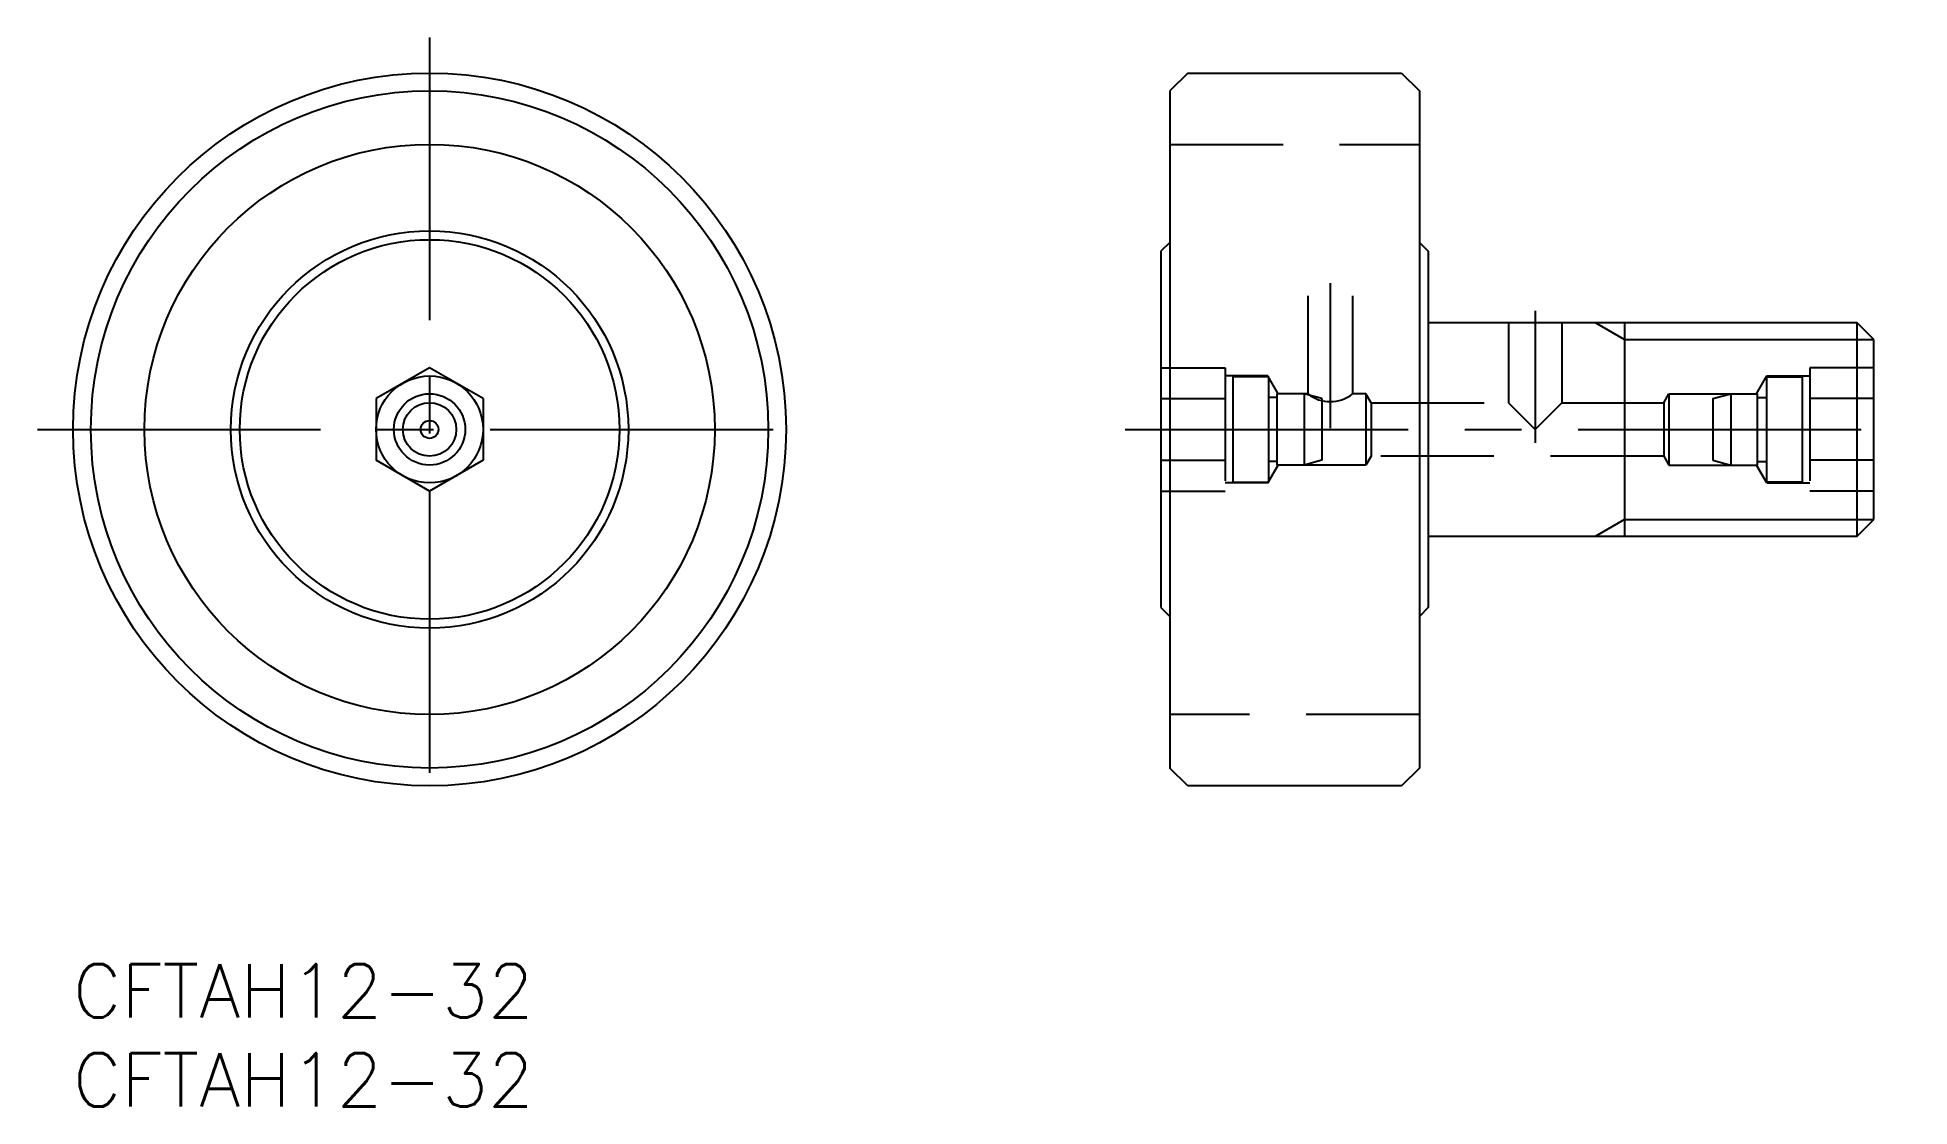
# Model space of a CAD drawing. Extents: x -2 to 103, y -8 to 52.
import ezdxf

# ---------------------------------------------------------------- set-up
doc = ezdxf.new("R2010")
doc.units = 0
doc.header["$LTSCALE"] = 0.5
doc.linetypes.add('CENTER', pattern=[50.8, 31.75, -6.35, 6.35, -6.35])
doc.linetypes.add('DASHED', pattern=[19.05, 12.7, -6.35])
for name, color, linetype in [('MSM_CENTER', 1, 'CENTER'), ('MSM_CONTINUOUS', 7, 'CONTINUOUS'), ('MSM_DASHED', 4, 'DASHED'), ('MSM_NARROW', 5, 'CONTINUOUS'), ('MSM_PART_NUMBER', 7, 'CONTINUOUS')]:
    doc.layers.add(name, color=color, linetype=linetype)
doc.styles.get("Standard").update_dxf_attribs({"font": 'txt.shx', "height": 3, "bigfont": 'bigfont.shx'})

# ---------------------------------------------------------------- blocks, each defined once
blk = doc.blocks.new('*U20')
at = {"layer": 'MSM_PART_NUMBER'}
blk.add_text('CFTAH12-32', height=3, dxfattribs=at).set_placement((0, -3))
blk = doc.blocks.new('*U21')
at = {"layer": 'MSM_PART_NUMBER'}
blk.add_text('CFTAH12-32', height=3, dxfattribs=at).set_placement((0, -8))

msp = doc.modelspace()

# ---------------------------------------------------------------- linework, layer by layer
at = {"layer": 'MSM_CENTER'}
for p, q in [((20, 52), (20, 8)), ((70.53, 38.21), (70.53, 30.08)), ((82.03, 36.65), (82.03, 29.25)), ((-2, 30), (42, 30)), ((59.03, 30), (103.03, 30))]:
    msp.add_line(p, q, dxfattribs=at)
at = {"layer": 'MSM_CONTINUOUS'}
for p, q in [((62.53, 50), (61.53, 49)), ((62.53, 50), (74.53, 50)), ((74.53, 50), (75.53, 49)), ((61.53, 49), (61.53, 11)), ((75.53, 49), (75.53, 11)), ((61.53, 40.5), (61.03, 40)), ((61.03, 40), (61.03, 20)), ((75.53, 40.5), (76.03, 40)), ((76.03, 40), (76.03, 20)), ((76.03, 36), (100.08, 36)), ((87.03, 36), (87.03, 24)), ((101.03, 35.05), (100.08, 36)), ((100.08, 36), (100.08, 24)), ((101.03, 24.95), (101.03, 35.05)), ((20, 33.46), (17, 31.73)), ((23, 31.73), (20, 33.46)), ((17, 31.73), (17, 28.27)), ((23, 31.73), (23, 28.27)), ((20, 26.54), (17, 28.27)), ((23, 28.27), (20, 26.54)), ((100.08, 24), (101.03, 24.95)), ((100.08, 24), (76.03, 24)), ((61.03, 20), (61.53, 19.5)), ((76.03, 20), (75.53, 19.5)), ((62.53, 10), (61.53, 11)), ((75.53, 11), (74.53, 10)), ((74.53, 10), (62.53, 10))]:
    msp.add_line(p, q, dxfattribs=at)
for radius in [20, 19, 16, 11.15, 10.65, 3, 2, 1.5, 0.5]:
    msp.add_circle((20, 30), radius, dxfattribs=at)
at = {"layer": 'MSM_DASHED'}
for p, q in [((61.53, 46), (75.53, 46)), ((69.28, 37.5), (69.28, 32)), ((71.78, 37.5), (71.78, 32)), ((80.53, 36), (80.53, 31.5)), ((83.53, 36), (83.53, 31.5)), ((61.03, 33.46), (64.63, 33.46)), ((64.63, 33.46), (64.63, 26.54)), ((67.03, 33), (64.63, 33)), ((65.06, 32.95), (65.06, 27.05)), ((67.06, 32.95), (65.06, 32.95)), ((67.61, 32), (67.03, 33)), ((67.03, 33), (67.03, 32.95)), ((67.06, 32.95), (67.06, 27.05)), ((94.45, 32), (95.03, 33)), ((95, 32.95), (95, 27.05)), ((95, 32.95), (97, 32.95)), ((95.03, 33), (95.03, 32.95)), ((95.03, 33), (97.43, 33)), ((97, 32.95), (97, 27.05)), ((97.43, 33.46), (97.43, 26.54)), ((101.03, 33.46), (97.43, 33.46)), ((61.03, 31.73), (64.63, 31.73)), ((67.56, 31.8), (67.06, 31.8)), ((69.28, 32), (67.56, 32)), ((67.56, 28), (67.56, 32)), ((69.06, 32), (69.06, 28)), ((70.06, 31.73), (69.06, 32)), ((70.06, 31.73), (70.06, 28.27)), ((72.53, 32), (71.78, 32)), ((72.53, 32), (72.53, 28)), ((72.82, 31.5), (72.53, 32)), ((89.24, 31.5), (89.53, 32)), ((89.53, 32), (89.53, 28)), ((89.53, 32), (94.5, 32)), ((92, 31.73), (93, 32)), ((92, 31.73), (92, 28.27)), ((93, 32), (93, 28)), ((94.5, 28), (94.5, 32)), ((94.5, 31.8), (95, 31.8)), ((101.03, 31.73), (97.43, 31.73)), ((72.82, 31.5), (80.53, 31.5)), ((72.82, 31.5), (72.82, 28.5)), ((80.53, 31.5), (82.03, 30)), ((82.03, 30), (83.53, 31.5)), ((83.53, 31.5), (89.24, 31.5)), ((89.24, 31.5), (89.24, 28.5)), ((72.82, 28.5), (72.53, 28)), ((89.24, 28.5), (72.82, 28.5)), ((89.24, 28.5), (89.53, 28)), ((61.03, 28.27), (64.63, 28.27)), ((67.03, 27), (67.61, 28)), ((67.56, 28.2), (67.06, 28.2)), ((72.53, 28), (67.56, 28)), ((70.06, 28.27), (69.06, 28)), ((89.53, 28), (94.5, 28)), ((92, 28.27), (93, 28)), ((95.03, 27), (94.45, 28)), ((94.5, 28.2), (95, 28.2)), ((101.03, 28.27), (97.43, 28.27)), ((61.03, 26.54), (64.63, 26.54)), ((67.03, 27), (64.63, 27)), ((65.06, 27.05), (67.06, 27.05)), ((67.03, 27.05), (67.03, 27)), ((97, 27.05), (95, 27.05)), ((95.03, 27.05), (95.03, 27)), ((95.03, 27), (97.43, 27)), ((101.03, 26.54), (97.43, 26.54)), ((75.53, 14), (61.53, 14))]:
    msp.add_line(p, q, dxfattribs=at)
msp.add_arc((70.53, 33.56), 2, 231.3562, 308.6438, dxfattribs=at)
at = {"layer": 'MSM_NARROW'}
for p, q in [((85.39, 36), (87.03, 35.05)), ((87.03, 35.05), (101.03, 35.05)), ((87.03, 24.95), (85.39, 24)), ((87.03, 24.95), (101.03, 24.95))]:
    msp.add_line(p, q, dxfattribs=at)

# ---------------------------------------------------------------- block references
at = {"layer": 'MSM_CONTINUOUS'}
for name in ['*U20', '*U21']:
    msp.add_blockref(name, (0, 0), dxfattribs=at)

doc.saveas('drawing.dxf')
